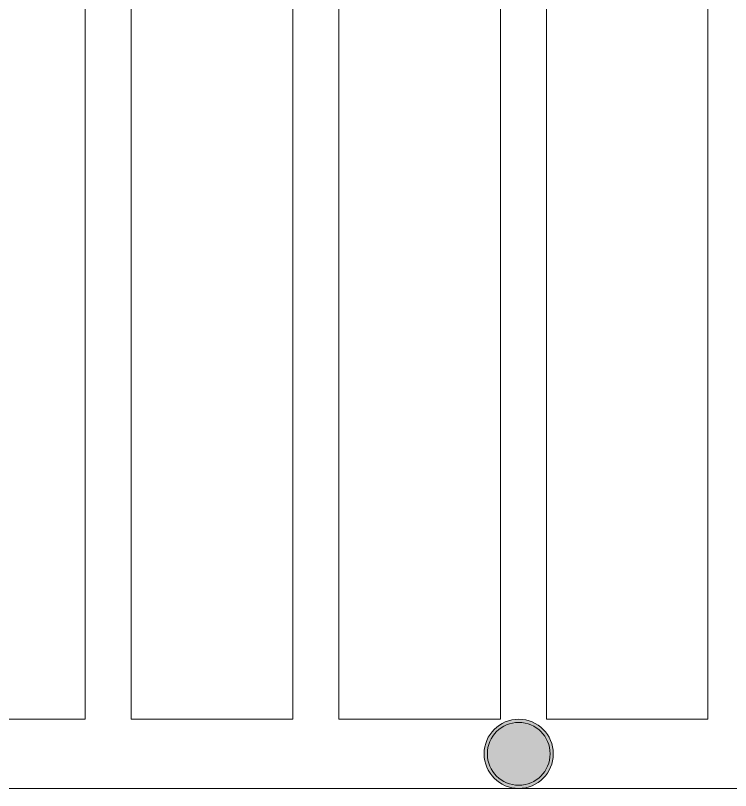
# Model space of a CAD drawing. Header units: metres. Extents: x -17822 to 152406, y -4219 to 19791.
# Drawn here: x 113400.3 to 113710.3, y 2392.3 to 2728.2 of the extents above; entities that cross this region are included whole.
import ezdxf
from ezdxf.xclip import XClip

# ---------------------------------------------------------------- set-up
doc = ezdxf.new("R2010")
doc.units = ezdxf.units.M
doc.header["$LTSCALE"] = 100
doc.header["$MEASUREMENT"] = 0
doc.header["$XCLIPFRAME"] = 0
doc.layers.get('0').update_dxf_attribs({"color": 9, "lineweight": 9})
for name, color, linetype, lineweight in [('04', 9, 'Continuous', 9), ('05S', 9, 'Continuous', 9), ('06B', 9, 'Continuous', 9), ('06D', 9, 'Continuous', 9), ('10', 9, 'Continuous', 9)]:
    doc.layers.add(name, color=color, linetype=linetype, lineweight=lineweight)

# ---------------------------------------------------------------- blocks, each defined once
blk = doc.blocks.new('p-araba-polo')
blk.add_line((1.2434, -0.7769), (1.8845, -1.6687))
blk.add_arc((1.2434, -0.7769), 1.0984, 305.7081, 359.024)
blk = doc.blocks.new('p-kolon celik')
at = {"layer": '05S'}
h = blk.add_hatch(color=256, dxfattribs=at)
h.dxf.hatch_style = 1
edge = h.paths.add_edge_path()
edge.add_arc((0, 0), 15, 0, 360)
at = {"layer": '10'}
for radius in [15, 13.6]:
    blk.add_circle((0, 0), radius, dxfattribs=at)
blk = doc.blocks.new('pergolecatikati_krtrevizegorunus')
at = {"layer": '06B'}
for points in [[(-830, 1618), (-830, 3), (-800, 3), (-800, 90), (-30, 90), (-30, 3), (0, 3), (0, 1618), (-30, 1618), (-30, 1550), (-800, 1550), (-800, 1618)], [(-30, 360), (-30, 290), (-800, 290), (-800, 360)], [(-30, 270), (-30, 200), (-800, 200), (-800, 270)], [(-30, 180), (-30, 110), (-800, 110), (-800, 180)]]:
    blk.add_lwpolyline(points, close=True, dxfattribs=at)
blk = doc.blocks.new('p-cati_vw')
at = {"rotation": 90}
blk.add_blockref('p-kolon celik', (875.51, -2860.03), dxfattribs=at)
at = {"layer": '04'}
ref = blk.add_blockref('p-araba-polo', (1015.75, -2639.81), dxfattribs=dict(at, xscale=-100, yscale=100, zscale=100, rotation=1.082915e-10))
XClip(ref).set_block_clipping_path([(-0.0924763951, -0.9835002962), (4.0650970395, 0.9845199444)])
at = {"layer": '06B', "rotation": 1.082915e-10}
blk.add_blockref('pergolecatikati_krtrevizegorunus', (890.51, -3138), dxfattribs=at)

msp = doc.modelspace()

# ---------------------------------------------------------------- block references
at = {"layer": '06D', "rotation": 269.9999999998917}
msp.add_blockref('p-cati_vw', (116478.49, 3283.68), dxfattribs=at)

doc.saveas('drawing.dxf')
